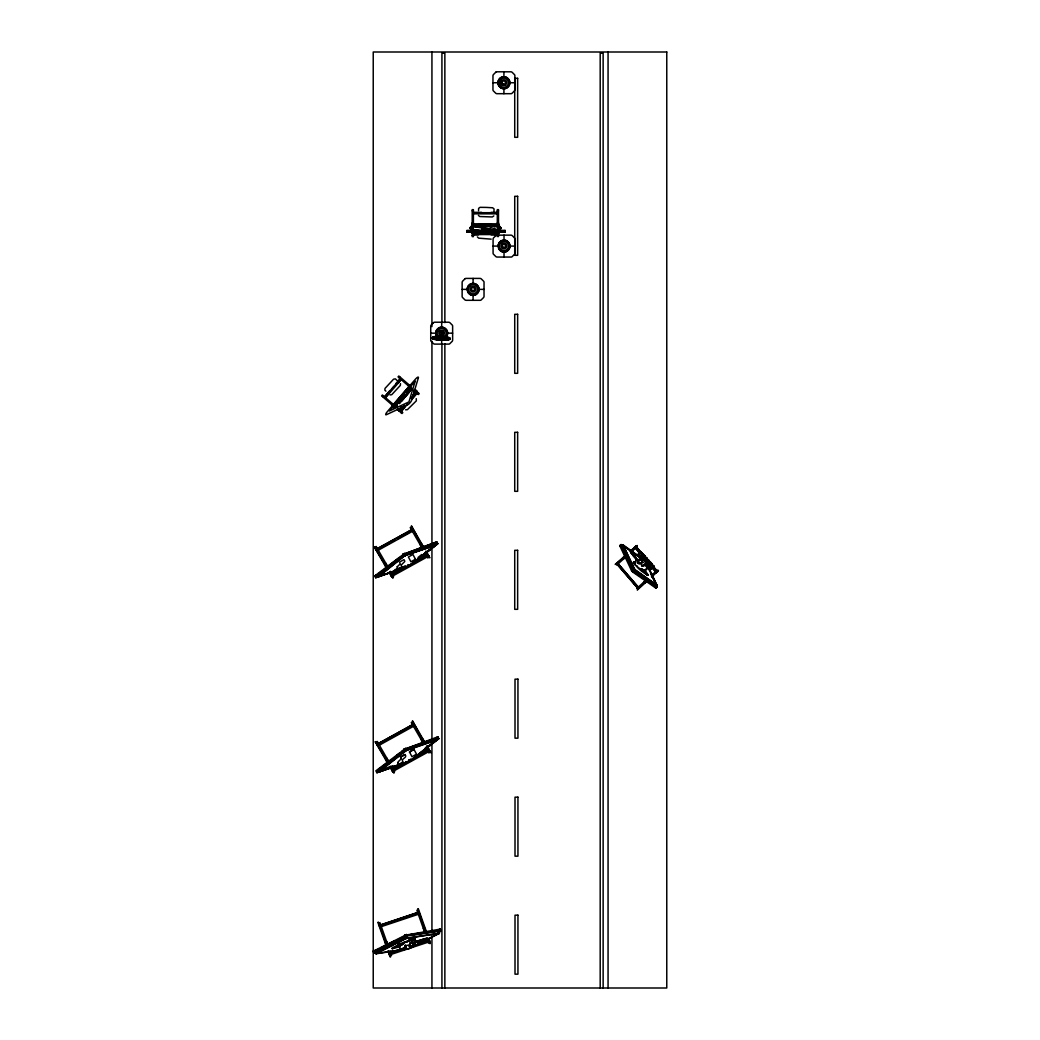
<?xml version="1.0" encoding="UTF-8"?>
<svg xmlns="http://www.w3.org/2000/svg" width="1040" height="1040" viewBox="0 0 1040 1040"><rect width="100%" height="100%" fill="white"/><g stroke="black" fill="none" stroke-linecap="round" stroke-linejoin="round"><path stroke-width="1.5" d="M487.448 228.969L475.215 226.733M490.425 227.461L490.373 228.722L478.14 226.239M494.754 228.241L494.676 230.022L485.953 229.97L481.637 228.93M478.556 210.691L478.634 208.351L480.064 207.337L486.369 207.415L492.596 207.766L494.039 208.871L493.974 211.211M642.733 557.102C644.657 559.403 644.345 558.597 642.746 557.219M435.136 337.61L444.015 338.962L435.136 337.467M444.015 338.962L444.067 338.221L446.589 338.767L446.511 339.807L438.867 338.897L442.286 339.04M441.389 339.599L446.511 339.807M444.067 338.221L446.589 338.767M640.783 568.919L644.488 571.454L641.199 568.581L644.332 570.31C651.248 570.375 642.642 561.756 644.735 565.448L644.033 564.343M646.893 568.347L647.452 567.151L644.449 563.992M397.67 762.632L398.346 761.657M397.696 762.892L398.567 764.491L403.065 761.904C399.854 758.524 408.239 758.082 405.002 754.533L400.504 757.12L401.31 758.628M467.129 289.666L467.259 288.106M498.069 246.389L498.199 244.842M400.504 383.643L400.296 385.463L391.768 394.654L390.026 394.94M375.869 953.719L375.7 951.223L376.168 953.797L408.304 948.844L376.857 953.355L406.042 938.548M408.785 948.714L439.309 933.413L438.49 929.721L440.44 929.409M637.585 561.743L637.364 563.108L638.001 561.392L639.067 563.823L638.001 561.392M638.17 554.632L638.729 555.737L638.677 554.177M404.547 947.284L405.496 944.983L404.768 947.947L406.367 947.583L404.547 947.284L404.768 947.947M641.589 554.918L640.861 555.061L641.953 556.257L641.16 556.569L643.058 556.569L641.069 555.932L641.589 554.918L644.228 558.272L643.058 557.401M647.998 563.784C650.754 567.827 651.222 565.513 649.025 563.771C647.166 564.824 654.095 567.749 648.713 563.381M636.844 566.527C639.431 570.817 654.823 580.073 639.756 568.672C638.846 567.71 630.084 561.6 634.933 563.03L636.428 559.052L634.66 556.296M634.933 563.03L636.428 559.052M656.474 587.184L633.282 570.635L622.18 546.286M620.022 545.389L620.724 546.832L623.363 545.103L645.463 560.898L657.033 585.338L634.855 569.842L623.493 545.61L645.203 561.002L656.487 584.779L634.946 569.621L633.412 570.791M655.746 586.378L654.901 586.924L656.24 587.86M414.765 944.996L413.14 944.567L414.544 944.333C415.779 946.075 407.186 947.713 409.942 945.542L410.124 944.814L405.717 945.646M401.297 758.719L398.593 761.397M635.349 562.679C631.774 559.845 635.258 566.241 637.247 566.176M396.864 405.6L393.939 407.732L393.38 407.251L395.954 405.379L397.436 402.571L396.929 405.652M393.939 407.732L396.513 405.86L397.995 403.052M377.858 575.874L377.923 576.849L409.877 565.461L437.801 543.764L436.748 541.892L402.779 554.489L436.748 541.892M436.358 738.972L436.67 740.246L411.58 760.136M397.436 402.571L396.37 405.171L397.423 406.081L396.864 406.718L395.824 405.821L393.38 407.251M404.638 561.678L401.323 564.928M644.735 565.448L642.044 566.085L640.328 562.926L642.863 562.081L640.094 558.584L640.198 559.962L640.094 558.584M394.004 386.438L392.353 388.219M653.679 566.592C653.003 564.005 652.34 568.178 653.9 566.189L641.212 552.006L637.936 555.035L642.811 560.3M439.478 933.27L407.745 937.911C403.936 939.601 406.809 932.451 407.745 937.911M397.28 566.696L400.231 563.901L399.438 562.159L403.975 559.624L404.742 561.067M435.24 544.089L435.604 545.285M379.808 771.095L409.968 760.929M410.605 760.773L436.865 739.739M406.367 947.583L402.584 949.104L402.363 948.428L406.159 946.92M501.449 81.185L502.463 80.158A2.743 2.743 0 0 1 505.245 80.158L506.272 81.185A2.86 2.86 0 0 1 506.272 84.019L505.245 85.046M498.901 243.126L501.059 240.942A5.811 5.811 0 0 1 506.935 240.942L509.093 243.126A6.058 6.058 0 0 1 509.093 249.106L506.935 251.29A5.811 5.811 0 0 1 501.059 251.29L498.901 249.106M467.961 286.403L470.119 284.219A5.811 5.811 0 0 1 475.995 284.219L478.153 286.403A6.058 6.058 0 0 1 478.153 292.37L475.995 294.567A5.811 5.811 0 0 1 470.119 294.567L467.961 292.37M439.218 331.604L440.232 330.577M445.809 337.415L446.745 336.18A6.058 6.058 0 0 0 446.745 330.2L444.6 328.016A5.811 5.811 0 0 0 438.711 328.016L436.553 330.2A6.058 6.058 0 0 0 436.553 336.18M397.046 566.891L397.501 569.53L401.999 566.943L401.128 565.266M622.947 545.012L634.712 569.686M414.115 939.263C416.663 937.378 407.537 939.237 408.395 941.317C402.987 942.747 397.293 946.205 392.288 948.727L392.782 947.492L395.473 946.764L399.022 944.073L408.291 940.849M413.361 945.23L415.103 942.5L415.324 943.176L412.048 943.436L427.713 939.146L416.494 941.915L413.283 940.381L415.012 939.51L415.038 938.548M382.499 396.617L383.266 395.72M398.931 377.65L399.711 376.753M389.87 390.533L384.748 396.448L385.84 397.397L401.232 379.639M396.032 383.422L400.127 378.69M384.969 396.656L400.361 378.885M385.619 397.202L389.714 392.47M397.917 382.993L400.998 379.444M391.547 404.456L392.314 403.559M407.979 385.476L408.759 384.579M392.431 405.223L393.211 404.326M408.863 386.243L409.643 385.346M392.613 405.379L409.071 386.386M403.936 394.407L393.653 406.289L381.628 395.863L382.408 394.966L394.407 405.366M405.99 392.041L410.111 387.296M402.597 396.903L400.036 399.867L401.453 401.102L404.066 398.099M399.893 400.855L403.013 397.254M407.238 392.379L411.788 388.31L408.408 393.393L406.679 391.898L411.229 387.829L407.849 392.912M400.595 400.348L403.156 397.384L402.454 396.773L399.334 400.374L401.063 401.882L404.222 398.229L403.507 397.618L400.907 400.621M407.94 391.859L411.073 388.908L410.514 390.65L408.824 392.626L407.381 391.378L410.657 388.492L408.265 392.145M404.768 396.162L407.173 393.38L407.888 394.004L404.924 397.41L403.195 395.915L403.754 395.278L405.327 396.643L407.719 393.861M400.504 401.401L403.663 397.748M404.365 396.929L407.329 393.523M398.32 410.332L401.414 406.77M413.751 392.522L415.805 390.156L416.845 391.053L412.737 395.798M413.907 392.665L415.961 390.286M399.217 411.099L403.325 406.354M412.581 395.668L416.689 390.923M399.36 411.229L403.481 406.484M404.716 405.457L400.608 410.189L401.648 411.099L404.729 407.537M410.865 398.346L416 392.431M401.492 410.956L407.654 403.858M411.749 399.113L416.884 393.198M411.905 399.256L417.04 393.328M401.115 412.75L401.895 411.853M417.547 393.77L418.327 392.873M409.37 946.634L408.941 945.75L409.721 944.879L409.942 945.542M409.669 761.046L379.405 771.706L378.326 770.783L379.314 771.888L409.097 761.501M379.743 771.147L406.705 750.269M414.544 944.333L414.57 945.204M377.962 576.654L403.091 556.543L402.597 555.672M379.067 771.394L404.144 751.504C403.325 750.633 406.081 748.241 406.627 750.139L436.631 739.843M625.313 555.451L615.212 564.486L622.765 558.402L623.415 559.117M631.02 550.342L637.195 545.493L630.188 551.759M617.565 563.082L639.015 588.016M616.72 565.084L624.468 558.168L624.026 556.608M631.475 551.902L637.312 546.676M637.936 555.035L641.16 551.941M637.793 554.853L638.144 554.099M640.315 552.162L641.108 551.889M638.69 554.489L638.443 555.373L643.318 559.858M640.367 552.669L641.667 552.695M641.953 556.257L641.472 556.92M643.149 555.204L643.656 555.672M642.72 555.88L642.928 554.918L643.656 556.959L644.761 555.971M641.42 556.27L642.434 556.491L642.265 555.607M643.045 557.583L645.45 556.452L642.538 553.956A2.691 0.715 48.2 0 0 642.356 554.125L642.837 555.321M647.153 558.35L644.657 559.273L646.438 560.911L645.086 559.065L646.542 557.674L647.166 558.402M646.49 559.299L646.828 558.519M646.893 560.378L646.88 560.326A7.579 2.002 48.2 0 0 646.763 560.027L646.945 558.818M645.684 561.639L647.946 560.495L647.53 559.377M647.075 559.845L647.53 561.054L648.661 560.04L649.207 560.651L647.803 561.899L647.387 560.001M646.542 562.159L648.453 562.601L650.754 565.188L652.145 563.94L650.091 561.626L649.48 562.185L651.677 564.356M647.27 561.288L646.035 561.613M649.402 562.432L647.738 562.666M647.517 563.264L648.752 562.939M649.298 562.77L649.909 562.224L651.209 563.68M650.351 564.447L651.456 563.446M645.879 563.732L650.572 569.166C652.925 567.918 648.427 568.022 651.001 568.984M652.704 566.059L653.315 565.721L652.899 566.293M654.043 566.371L650.624 569.218L653.9 566.189M650.845 569.413L651.56 569.062M654.121 566.488L653.692 567.151L640.445 552.227M636.805 588.406L646.815 579.462M651.482 575.289L657.319 570.076M651.469 576.589L658.476 570.323L651.807 576.953M617.838 562.835L616.681 563.836L638.144 588.77L639.301 587.769M647.257 581.022L637.247 589.979L644.137 583.141L643.5 582.426M639.613 553.397L634.712 547.04L639.938 553.111M634.387 547.326L635.778 546.13L657.722 571.61L656.331 572.806L651.105 566.735M657.605 571.701L635.661 546.234M408.395 941.317L415.259 939.211M631.579 570.752L632.658 569.829L633.451 571.233L621.101 544.973L620.568 545.428L632.918 571.701L631.579 570.752L619.723 545.675L621.101 544.466L621.257 546.364M623.896 557.518C628.16 554.697 621.712 558.688 625.066 556.972M637.078 574.093L631.891 570.492L632.593 571.935L655.915 588.107L657.306 586.95L656.292 587.314L632.97 571.142L633.503 570.687L656.981 587.184L633.503 570.687M632.593 571.935L633.659 571.012M645.528 581.932L646.308 580.684L645.112 582.27L644.475 581.555M621.621 546.403L623.246 545.051M621.725 546.65L623.363 545.103M622.141 546.78L623.571 545.623M636.012 559.403L631.007 552.864L631.345 551.421L638.885 561.821L637.585 559.611L640.614 559.611M631.007 552.864L631.345 551.421M631.761 554.125L631.423 552.513M632.749 555.256L633.932 556.27M634.244 556.647L635.154 556.01M637.676 561.041L635.453 556.582M633.191 562.419L634.075 561.782M639.678 558.935L640.354 558.623M642.044 560.664L639.938 558.974M640.328 562.926L642.668 562.38M632.645 569.699L633.945 568.594M632.723 569.829L634.01 568.737M632.905 570.141L634.101 568.893M633.022 570.31L634.426 568.932M633.139 570.466L634.556 569.153M642.265 562.731L642.863 562.081M633.282 570.635L634.673 569.322M633.555 570.934L634.855 569.842M633.698 571.077L634.998 569.985M633.828 571.207L635.128 570.102M633.971 571.324L635.401 570.323M642.044 566.085L645.138 565.097M640.887 569.244L641.719 569.413M642.317 569.998L641.303 569.751M643.916 570.648L647.309 567.996M647.114 575.146L648.284 575.029L647.114 575.146L645.58 573.495M655.161 586.313L656.591 585.286M655.395 586.456L657.046 585.195M655.577 586.508L657.046 585.273M625.313 556.192L625.183 556.868M624.65 557.323L625.599 556.517M645.359 581.477L646.308 580.684M646.594 581.009L645.047 582.192L645.97 582.179M378.066 576.563L404.027 556.114L403.572 555.022L405.067 555.75M403.572 555.022L403.832 556.439L378.989 576.42M434.798 545.636L405.002 555.62L404.261 554.658M409.929 761.15L435.682 740.259M386.386 568.516L377.65 575.445L378.352 576.745M393.874 562.588L400.101 557.648M418.028 557.492L421.759 554.515M408.993 564.811L409.474 565.682L434.681 545.415M409.838 565.409L435.396 545.272M410.514 565.175L435.461 545.402L435.006 543.881M383.708 766.454L398.671 754.585M379.275 771.407L404.898 750.997M502.58 243.503L501.566 244.543A2.86 2.86 0 0 0 501.566 247.364L502.58 248.404M402.441 556.296L404.963 554.333L375.687 577.473L374.803 575.874L404.521 553.527M379.197 573.235L381.732 571.259M384.267 569.296L399.464 557.466M388.336 566.67L399.737 557.804M375.687 577.473L403.975 555.646M401.791 751.439L405.587 748.488L375.869 770.835L376.87 772.72L409.695 761.254M377.728 770.159L389.129 761.293M396.721 755.391L399.256 753.415M378.001 770.497L389.402 761.631M402.064 751.777L406.029 749.294L403.494 751.257M404.599 749.801L405.041 750.607L377.182 772.278M432.51 544.804L436.917 542.165M410.722 564.629L437.801 543.764M425.308 747.942L427.843 745.966M410.072 759.772L410.514 760.578L438.854 738.725L437.801 736.853L403.832 749.45L434.72 738.608M403.156 556.673L402.935 555.425L404.456 554.333L404.898 555.139L437.619 543.491L436.813 542.984L432.406 544.531M376.116 577.317L375.674 576.511L377.117 576.004L376.532 574.925L374.92 576.16L375.804 577.759L376.974 575.718M404.898 555.139L404.391 553.254M436.813 542.984L435.565 543.933L435.123 543.14M377.832 576.966L408.226 566.475L408.044 565.084M405.964 750.1L438.685 738.452L404.274 750.256L408.694 748.709M376.87 772.72L409.578 761.085L408.733 760.435M436.189 738.101L437.801 736.853M404.001 750.386L404.144 751.504M411.515 760.006L410.514 760.578M413.075 939.718L416.286 941.252L426.283 938.34L427.492 938.275L427.713 939.146M403.312 556.556L405.041 555.555M403.91 556.374L404.872 555.828M410.28 565.162L408.148 566.345M410.358 759.369L411.346 760.123M411.723 942.357L409.929 943.618L413.049 942.786L411.515 941.694L413.049 942.786M401.258 944.775L398.515 946.673L403.455 944.112L401.258 944.775L401.037 944.099L402.831 943.462L403.052 944.125M493.818 215.93L492.297 216.957L479.765 216.528L478.4 215.397M403.754 556.309L403.351 555.152M404.859 749.853L405.262 751.14L404.196 750.256M398.294 946.01L403.234 943.449M630.708 551.902L635.05 556.933M375.089 547.118L376.155 546.507L387.686 566.488M411.294 526.994L410.241 527.592L421.863 547.729M374.998 548.21L376.597 547.287M410.683 528.372L412.295 527.449M385.775 563.173L384.709 563.784L374.101 546.663L386.087 567.411M384.527 564.72L386.126 563.797M419.861 544.258L420.914 543.647L411.398 525.889L423.462 546.806M384.618 564.876L386.217 563.94M386.451 565.721L386.412 566.787L385.528 565.188L386.581 564.577M420.303 545.038L421.915 544.115M420.758 545.818L422.825 545.688M385.437 566.293L385.528 565.188M392.535 577.317L393.588 576.706L390.468 571.324M427.31 557.167L428.909 556.231M428.818 557.336L427.765 557.947L424.645 552.565M376.155 742.079L377.208 741.468L389.207 762.242M412.36 721.942L411.294 722.553L423.384 743.483M376.051 743.171L377.663 742.248M411.749 723.333L413.348 722.41M386.828 758.134L385.775 758.732L375.154 741.611L387.14 762.372M385.593 759.681L387.192 758.758M420.914 739.219L421.98 738.608L412.451 720.85L424.528 741.767M385.671 759.837L387.283 758.901M387.647 759.538L386.594 760.149L387.673 762.138M421.369 739.999L422.968 739.063M386.503 761.254L386.711 760.084L387.348 761.28M421.824 740.779L423.878 740.649M392.587 771.81L394.199 770.887M393.601 772.278L394.654 771.667L391.859 766.844M429.884 752.297L428.831 752.908L425.711 747.526M415.454 559.195L410.943 561.795L408.382 557.011L412.919 554.476L415.428 559.143M409.474 752.024L413.959 749.385L409.474 752.024L412.009 756.743L416.52 754.156L413.959 749.385M410.358 760.565L409.201 760.019L410.306 760.76M376.467 550.004L376.025 549.224L412.581 529.217L376.168 549.497M391.885 541.476L394.693 539.929M397.501 538.369L412.919 529.841M380.809 547.95L389.22 543.296M392.028 541.749L394.823 540.202M397.631 538.655L411.658 530.894M376.597 550.277L376.974 550.94L413.439 530.777L412.49 529.061M391.833 574.015L404.261 567.151M412.542 562.575L427.908 554.502M400.296 569.751L390.442 574.782L391.508 576.68L428.779 556.088L427.726 554.19M418.236 559.832L426.53 555.256M398.554 733.33L377.52 744.965L377.091 744.185L413.556 724.022L414.505 725.738L379.444 745.121M413.634 724.178L377.182 744.341L413.985 724.802M379.067 744.471L383.266 742.144M391.69 737.49L398.697 733.616M401.505 732.056L404.3 730.509M414.986 756.769L428.792 749.151L429.845 751.049L392.574 771.641L391.508 769.743L403.936 762.879M401.362 764.712L391.508 769.743M419.302 754.793L428.792 749.151M421.772 546.286L422.89 547.196L421.811 545.22L422.344 546.468M422.877 740.181L423.956 742.157L422.825 741.234M438.347 931.476L440.193 930.189L441.012 931.138L440.323 929.11L404.625 935.311L407.706 934.83M373.971 952.016L373.867 953.264L373.23 951.223L406.523 934.674M378.04 949.429L373.23 951.223M380.887 947.96L393.705 941.317M385.359 946.114L392.483 942.435M398.19 939.471L403.884 936.52M405.6 936.65L373.815 952.965L406.822 935.545M437.723 932.685L440.57 931.216M438.165 932.62L441.012 931.138M373.295 951.535L375.115 950.612L376.168 953.797M404.911 936.169L440.479 931.06M406.601 936.325L406.445 934.375M438.503 930.033L440.323 929.11M404.508 555.646L405.249 555.451M404.807 555.659L403.793 554.892M405.574 750.607L406.627 750.139M377.13 950.495L384.293 946.868M395.746 941.057L404.729 936.52L405.405 938.613L376.376 953.316M410.085 760.877L408.928 760.344M378.157 575.367L378.677 576.433L408.694 566.059L408.577 564.85M408.694 566.059L408.239 565.019M405.405 938.613L406.159 938.509M435.838 544.869L405.379 555.243L404.898 554.372M404.911 555.659L404.482 554.554M409.279 761.436L408.551 760.5M374.803 575.874L376.675 575.198M436.111 737.789L437.97 737.126M405.041 750.607L403.728 749.151M438.854 738.725L437.879 737.945M378.17 770.965L376.74 771.472L377.234 772.434M405.431 936.247L406.276 938.457M386.321 940.732L385.177 941.148L378.456 922.168M384.826 942.032L386.568 941.421M423.293 928.356L424.437 927.953L417.716 908.973M384.878 942.201L386.62 941.577M385.97 943.059L386.867 942.279M423.592 929.201L425.334 928.577M385.424 943.748L386.542 943.371L386.945 944.658L385.723 942.682L386.542 943.371M423.891 930.059L425.035 929.656L426.075 932.581M417.703 549.692L423.579 547.625M403.221 555.295L407.628 553.748M375.739 576.68L378.677 575.64M375.804 577.759L408.512 566.124L408.07 565.331M406.991 748.787L417.287 745.173M426.114 742.066L434.941 738.972M433.225 544.492L405.08 554.307L405.561 555.178M394.719 569.738L405.093 566.124M398.593 568.633L406.003 566.059M407.628 748.748L435.76 738.933L436.241 739.804M435.903 740.337L405.535 750.815L405.093 749.736M382.46 769.353L392.821 765.739M379.574 926.094L379.288 925.249L418.821 912.067L419.432 913.926M379.379 925.548L418.873 912.236M388.7 923.052L419.094 912.912M382.694 925.379L417.664 913.718M379.665 926.393L379.912 927.108L417.911 914.433M429.338 939.887L429.91 941.616L389.467 954.954L388.817 953.004L400.79 949.013M418.743 943.033L427.726 940.043M391.924 952.341L388.817 953.004M404.066 948.883L389.103 953.862L404.144 949.104M414.544 945.399L429.585 940.641L411.632 946.621M424.918 929.695L425.737 931.801L424.801 930.696M435.422 544.921L405.457 555.373L404.69 554.45M379.405 771.706L378.573 770.51M406.406 938.418L438.555 933.465M408.538 948.779L438.399 933.647L437.879 931.372M409.708 942.955L412.828 942.11M392.08 948.064L396.539 946.868M414.362 942.084L427.492 938.275M392.288 948.727L399.724 946.738L400.374 949.195L402.584 949.104M641.16 556.569L640.549 555.347L641.901 555.269M378.898 771.927L378.469 770.614M475.215 226.98L478.14 226.486M438.776 930.592L440.284 930.345M410.787 934.349L413.868 933.868M416.949 933.387L420.03 932.906M423.111 932.425L426.192 931.957M430.807 931.229L433.888 930.748M410.93 934.739L414.011 934.258M411.736 935.103L436.67 931.281M487.435 212.836L485.004 212.758M405.6 409.812L407.42 409.643L416.338 400.842L416.247 398.632M438.672 931.008L439.179 933.491M484.12 232.791L486.538 232.973M647.27 561.912L645.866 561.626M648.453 562.601L646.854 561.886M377.923 576.849L377.234 575.887M492.96 82.745L497.991 82.745M509.847 82.745L514.865 82.745M472.212 210.808L473.395 210.808M497.315 210.808L498.498 210.808M481.637 212.394L473.811 212.394L473.811 213.85L497.315 213.85M491.036 212.394L497.315 212.394M473.811 212.693L497.315 212.693M472.212 222.768L473.395 222.768M497.315 222.768L498.498 222.768M472.212 223.938L473.395 223.938M497.315 223.938L498.498 223.938M472.212 224.185L498.914 224.185L498.914 225.563M472.212 224.38L498.914 224.393M472.212 225.368L475.345 225.368M494.195 225.368L498.914 225.368M466.856 230.672L505.141 230.672M472.212 231.751L498.914 231.751L498.914 233.129L472.212 233.129M466.856 232.024L505.141 232.024M472.212 232.921L498.914 232.921M480.077 233.389L473.811 233.389L473.811 234.754L478.504 234.754M489.476 233.389L497.315 233.389M473.811 234.559L497.315 234.559M491.036 234.754L497.315 234.754M472.212 235.443L473.395 235.443M497.315 235.443L498.498 235.443M493.077 246.09L498.095 246.09M509.951 246.09L514.969 246.09M462.137 289.367L467.155 289.367M479.011 289.367L484.029 289.367M430.729 333.164L435.747 333.164M447.603 333.164L452.634 333.164M481.637 229.177L487.448 229.216M438.867 339.04L442.273 339.183M491.179 239.148L478.686 238.16L477.36 236.899M640.198 559.962L637.585 559.611M490.425 227.708L494.741 228.488M400.374 949.195L400.153 948.532L401.18 949.468M651.482 569.049L646.867 564.005M637.78 562.757L639.483 563.485M626.288 548.067L632.775 552.578M635.362 554.372L643.149 559.78M630.331 551.096L632.931 552.903M639.418 557.401L643.305 560.105M642.265 577.681L646.152 580.372M652.626 584.87L655.915 588.107M620.568 545.428L621.595 546.156M619.723 545.675L621.062 546.611M633.854 570.895L633.165 570.102M502.463 85.046L501.449 84.019M474.422 286.78L475.436 287.807A2.86 2.86 0 0 1 475.436 290.628L474.422 291.668A2.743 2.743 0 0 1 471.64 291.668L470.626 290.628A2.86 2.86 0 0 1 470.626 287.807L471.64 286.78A2.86 2.86 0 0 1 474.396 286.754M443.014 330.577L444.028 331.604A2.86 2.86 0 0 1 444.028 334.438L443.014 335.465A2.743 2.743 0 0 1 440.232 335.465L439.218 334.438A2.743 2.743 0 0 1 439.231 331.747M410.098 385.203L410.982 385.97M409.968 385.632L398.84 375.999L398.06 376.896L409.188 386.542M414.427 389.493L419.211 393.64L418.431 394.537L413.647 390.39M402.792 397.384L403.507 398.008M397.995 408.473L402.779 412.62L401.999 413.517L397.215 409.37M385.905 391.144L384.852 390.156L385.021 388.414L393.536 379.21L395.33 378.846L397.046 380.432M643.604 555.62L644.982 556.868M646.074 558.09L646.997 559.65M642.746 555.191L644.527 557.271M648.284 561.483L647.634 560.677M649.246 562.562L651.222 564.759M645.359 562.133L650.468 567.853M643.708 560.469L638.196 554.229M622.973 557.544L623.948 558.636M643.955 582.023L645.008 583.037M643.981 555.763L642.226 554.372A2.678 0.702 48.2 0 0 641.953 554.424L642.2 555.503M632.177 553.774L633.165 554.905M640.354 552.747L635.128 546.689L640.146 552.942M652.899 567.307L656.864 572.351L652.678 567.502M653.523 568.88L655.616 571.298M618.592 564.278L638.001 586.833M617.227 563.368L638.469 588.484L617.019 563.55M616.746 563.771L638.209 588.705M438.464 336.336L437.749 335.4A4.615 4.615 0 0 1 437.749 330.837L439.4 329.173A4.433 4.433 0 0 1 443.885 329.173L445.523 330.837A4.615 4.615 0 0 1 445.523 335.4L443.885 337.064A4.433 4.433 0 0 1 442.806 337.519M644.748 570.063L648.284 575.029M644.332 570.31L647.868 575.367M425.932 551.07L429.819 557.817L425.698 551.954M389.415 571.922L392.99 578.11L389.194 572.806M426.868 745.81L430.885 752.778L426.764 746.915M414.115 725.075L414.505 725.738M390.156 766.324L394.056 773.071L389.61 766.649M377.663 745.238L378.04 745.901L377.091 744.185M405.002 754.533L400.504 757.12M403.754 555.113L404.248 555.984M408.356 564.967L409.019 565.942M402.766 555.555L403.247 556.426M378.326 575.211L378.911 576.29M377.52 575.549L378.183 576.797M436.072 738.842L436.709 740.012M435.929 738.881L436.592 740.116M435.37 739.544L435.786 740.467M405.964 749.333L406.445 750.204M405.756 749.411L406.237 750.282M405.548 749.515L406.029 750.386M405.327 749.619L405.808 750.49M410.683 759.382L411.164 760.253M410.189 759.486L410.761 760.513L409.981 759.629M404.638 749.983L405.197 751.01M404.417 750.113L404.989 751.14M409.526 759.876L410.124 760.682L409.305 759.98M403.819 750.503L404.313 751.387M437.372 543.92L435.045 542.828M402.662 554.203L403.546 555.802M376.025 549.224L376.974 550.94M405.457 748.215L406.341 749.814M387.517 760.682L388.154 761.865M640.744 562.575L642.46 565.734M422.89 547.196L422.409 547.469M423.956 742.157L423.475 742.43M655.759 586.209L656.292 587.314M632.424 570.037L632.97 571.142M645.463 561.873L648.089 567.45M651.378 574.405L657.306 586.95M645.151 561.652L649.103 570.011M650.416 572.793L657.007 586.729M647.114 559.299L647.218 559.585A7.579 2.002 48.2 0 1 647.335 559.884M418.314 908.752L426.374 931.515M428.974 938.847L430.014 943.709L428.155 938.457M416.871 910.221L424.931 932.997M427.011 938.86L428.571 943.254M379.899 922.597L387.907 945.204M389.987 951.08L391.547 955.474M385.723 942.682L386.256 943.917M388.622 950.872L390.702 956.735M377.858 922.376L386.386 946.439M387.933 950.833L390.104 956.956M404.573 934.999L405.145 936.728M379.288 925.249L379.912 927.108M438.555 931.008L439.309 933.413M438.23 931.034L439.023 933.569M426.283 938.34L426.491 939.003M424.476 938.73L424.697 939.393M422.682 939.341L422.89 940.004M421.278 939.809L421.499 940.485M420.888 940.108L421.096 940.784M420.29 940.303L420.511 941.421M419.497 940.901L419.718 941.577M419.081 940.654L419.302 941.317M416.884 941.408L417.105 942.084M416.286 941.252L416.494 941.915M414.791 938.405L414.999 939.068M414.804 938.847L415.012 939.51M414.089 938.431L414.297 939.107M414.037 940.342L414.258 941.005M413.036 938.639L413.244 939.302M411.775 938.977L411.996 939.64M412.555 945.1L412.776 945.776M410.501 939.419L410.709 940.082M409.37 939.874L409.591 940.55M411.151 945.542L411.372 946.218M408.564 940.316L408.785 940.979M406.861 935.857L407.55 937.95M406.653 935.896L407.329 937.989M406.419 935.948L407.108 938.054M406.185 936.013L406.861 938.106M405.925 936.091L406.614 938.184M405.678 936.169L406.354 938.262M407.004 941.265L407.225 941.928M404.95 936.429L405.626 938.522M404.521 936.611L405.21 938.704M404.339 936.702L405.028 938.795M405.964 947.193L406.172 947.856M404.014 942.253L404.222 942.916M404.911 945.555L405.119 946.218M405.353 947.102L405.574 947.765M404.963 947.583L405.184 948.246M402.038 943.722L402.246 944.385M400.621 943.501L400.829 944.164M399.022 944.073L399.243 944.736M400.556 948.727L400.777 949.39M399.503 945.685L399.711 946.348M397.826 944.736L398.047 945.399M395.85 946.205L396.071 946.868M395.46 946.53L395.681 947.44M392.782 947.492L393.003 948.155M375.544 951.301L376.324 953.784M425.737 931.801L425.217 931.97M386.945 944.658L386.425 944.827M608.062 52L608.062 988M603.135 988L603.135 53.222L600.197 53.222L600.197 988M503.919 71.799L503.919 76.817M503.919 88.673L503.919 93.691M504.023 235.144L504.023 240.162M504.023 252.018L504.023 257.049M498.498 225.94L498.498 209.651L497.315 209.651L497.315 225.94M498.498 228.696L498.498 236.613M497.484 230.451L497.484 232.232M497.315 228.696L497.315 236.613M489.827 230.451L489.827 232.232M482.17 230.451L482.17 232.232M474.513 230.451L474.513 232.232M473.395 225.94L473.395 209.651L472.212 209.651L472.212 225.94M473.395 228.696L473.395 236.613L472.212 236.613L472.212 228.696M473.083 278.408L473.083 283.439M473.083 295.295L473.083 300.313M444.86 322.621L444.86 53.222L441.922 53.222L441.922 322.621M444.86 343.72L444.86 988M441.922 330.733L441.922 335.608M441.922 343.72L441.922 988M441.675 322.218L441.675 327.236M441.675 339.092L441.675 344.11M431.938 52L431.938 326.625M431.938 341.25L431.938 544.375M431.938 547.625L431.938 739.375M431.938 742.625L431.938 931.125M431.938 936L431.938 988M505.232 85.072A2.86 2.86 0 0 1 502.32 85.072M501.28 84.019A2.86 2.86 0 0 1 501.28 81.185M502.658 83.655A1.612 1.612 0 0 1 502.671 81.393A1.612 1.612 0 0 1 504.933 81.393A1.612 1.612 0 0 1 504.946 83.655A1.547 1.547 0 0 1 502.736 83.668M502.437 248.417A2.86 2.86 0 0 0 505.336 248.417L506.376 247.364A2.86 2.86 0 0 0 506.376 244.543L505.362 243.503A2.86 2.86 0 0 0 502.437 243.49M446.095 337.168A5.954 5.954 0 0 0 447.512 334.412L447.629 332.865A5.954 5.954 0 0 0 442.936 327.34L441.389 327.21A5.954 5.954 0 0 0 435.851 331.916L435.734 333.463A5.954 5.954 0 0 0 436.67 336.401M440.232 330.733A2.743 2.743 0 0 1 443.014 330.733M440.505 331.916A1.547 1.547 0 0 0 440.531 334.1A1.547 1.547 0 0 0 442.715 334.087A1.612 1.612 0 0 0 442.715 331.838A1.547 1.547 0 0 0 440.505 331.825M470.587 228.709A15.405 2.704 0.2 0 1 489.606 225.511A15.405 2.704 0.2 0 1 496.288 230.074M493.077 230.477A15.405 2.704 0.2 0 1 477.685 230.399M474.513 229.944A15.405 2.704 0.2 0 1 472.095 229.372M470.587 228.475A15.405 2.704 0.2 0 1 485.628 225.16A15.405 2.704 0.2 0 1 500.344 228.631M498.771 229.281A15.405 2.704 0.2 0 1 496.288 229.827M491.881 230.334A15.405 2.704 0.2 0 1 481.377 230.438M471.25 227.097A14.781 2.587 0.2 0 1 489.45 225.368A14.781 2.587 0.2 0 1 499.746 228.605M498.238 229.229A14.781 2.587 0.2 0 1 495.859 229.749M489.203 230.386A14.781 2.587 0.2 0 1 482.794 230.386M470.717 226.928A14.781 2.587 0.2 0 1 487.552 224.445A14.781 2.587 0.2 0 1 499.746 227.76M434.655 339.196A9.061 1.586 2.3 0 1 438.191 336.726A9.061 1.586 2.3 0 1 450.164 338.858A9.061 1.586 2.3 0 1 436.514 339.664A9.061 1.586 2.3 0 1 436.748 336.921A9.061 1.586 2.3 0 1 450.203 338.871A9.061 1.586 2.3 0 1 436.514 339.521M434.915 339.157A8.697 1.521 2.3 0 1 434.59 337.077A8.697 1.521 2.3 0 1 446.251 337.311A8.697 1.521 2.3 0 1 448.617 339.417M447.213 339.677A8.697 1.521 2.3 0 1 438.776 339.716M432.757 337.883A8.697 1.521 2.3 0 1 442.442 336.388A8.697 1.521 2.3 0 1 448.643 338.923M644.319 559.364L646.217 561.145L644.358 559.312M479.037 289.068L478.907 290.615A5.954 5.954 0 0 1 473.382 295.321L471.835 295.191A5.954 5.954 0 0 1 472.784 283.413L474.344 283.543A5.954 5.954 0 0 1 479.037 289.068M498.082 81.497L497.965 83.044A5.954 5.954 0 0 0 502.658 88.569L504.205 88.699A5.954 5.954 0 0 0 509.743 83.993L509.86 82.446A5.954 5.954 0 0 0 505.167 76.921L503.62 76.791A5.954 5.954 0 0 0 498.082 81.497M509.977 245.804L509.847 247.351A5.954 5.954 0 0 1 504.322 252.044L502.775 251.927A5.954 5.954 0 0 1 503.724 240.149L505.284 240.266A5.954 5.954 0 0 1 509.977 245.804M415.142 381.264L408.928 401.921L389.376 411.021L415.142 381.264M418.379 377.767L411.554 400.413A3.302 0.858 -49.1 0 1 407.81 404.729L386.36 414.713A3.302 0.858 -49.1 0 1 387.27 411.723L415.532 379.08A3.302 0.858 -49.1 0 1 418.379 377.767M644.67 559.65L646.243 560.43L644.67 559.65M499.72 78.546L498.797 79.781A6.058 6.058 0 0 0 498.797 85.761L500.942 87.945A5.811 5.811 0 0 0 506.831 87.945L508.976 85.761A6.058 6.058 0 0 0 508.976 79.781L506.831 77.597A5.811 5.811 0 0 0 500.942 77.597L499.72 78.546M500.695 79.469L499.993 80.418A4.615 4.615 0 0 0 499.993 84.968L501.631 86.645A4.433 4.433 0 0 0 506.116 86.645L507.754 84.968A4.615 4.615 0 0 0 507.754 80.418L506.116 78.741A4.433 4.433 0 0 0 501.631 78.741L500.695 79.469M500.812 242.827L500.097 243.763A4.615 4.615 0 0 0 500.097 248.326L501.735 249.99A4.433 4.433 0 0 0 506.233 249.99L507.871 248.326A4.615 4.615 0 0 0 507.871 243.763L506.233 242.099A4.433 4.433 0 0 0 501.735 242.099L500.812 242.827M469.872 286.091L469.157 287.04A4.615 4.615 0 0 0 469.157 291.59L470.808 293.254A4.433 4.433 0 0 0 475.293 293.267L476.931 291.59A4.615 4.615 0 0 0 476.931 287.04L475.293 285.363A4.433 4.433 0 0 0 470.808 285.363L469.872 286.091M398.385 401.466L397.839 402.103L399.568 403.611L400.114 402.961L398.385 401.466M495.729 72.267L493.467 74.529A2.353 2.353 0 0 0 492.96 75.725L492.96 89.804A1.599 1.599 0 0 0 493.428 90.935L495.69 93.197A2.353 2.353 0 0 0 496.899 93.691L510.978 93.691A1.599 1.599 0 0 0 512.096 93.223L514.371 90.961A2.353 2.353 0 0 0 514.865 89.765L514.865 75.686A1.599 1.599 0 0 0 514.397 74.555L512.135 72.293A2.353 2.353 0 0 0 510.926 71.799L496.847 71.799A1.599 1.599 0 0 0 495.729 72.267M495.833 235.612L493.571 237.874A2.353 2.353 0 0 0 493.077 239.083L493.077 253.162A1.599 1.599 0 0 0 493.545 254.28L495.807 256.542A2.353 2.353 0 0 0 497.003 257.049L511.082 257.049A1.599 1.599 0 0 0 512.213 256.581L514.475 254.319A2.353 2.353 0 0 0 514.969 253.11L514.969 239.031A1.599 1.599 0 0 0 514.501 237.913L512.239 235.638A2.353 2.353 0 0 0 511.043 235.144L496.964 235.144A1.599 1.599 0 0 0 495.833 235.612M464.893 278.876L462.631 281.151A2.353 2.353 0 0 0 462.137 282.347L462.137 296.426A1.599 1.599 0 0 0 462.605 297.557L464.867 299.819A2.353 2.353 0 0 0 466.063 300.313L480.142 300.313A1.599 1.599 0 0 0 481.273 299.845L483.535 297.583A2.353 2.353 0 0 0 484.029 296.387L484.029 282.308A1.599 1.599 0 0 0 483.574 281.177L481.299 278.915A2.353 2.353 0 0 0 480.103 278.408L466.024 278.408A1.599 1.599 0 0 0 464.893 278.876M433.498 322.686L431.223 324.948A2.353 2.353 0 0 0 430.729 326.144L430.729 340.223A1.599 1.599 0 0 0 431.197 341.354L433.459 343.616A2.353 2.353 0 0 0 434.668 344.11L448.747 344.11A1.599 1.599 0 0 0 449.865 343.642L452.127 341.38A2.353 2.353 0 0 0 452.634 340.184L452.634 326.105A1.599 1.599 0 0 0 452.166 324.974L449.904 322.712A2.353 2.353 0 0 0 448.695 322.218L434.616 322.218A1.599 1.599 0 0 0 433.498 322.686M428.168 554.983L390.884 575.575L428.168 554.983M429.234 749.944L391.95 770.536L429.234 749.944M666.77 52L373.23 52L373.23 988L666.77 988L666.77 52M517.647 78.312L514.722 78.312L514.722 137.306L517.647 137.306L517.647 78.312M517.647 196.313L514.722 196.313L514.722 255.307L517.647 255.307L517.647 196.313M505.141 230.451L466.856 230.451L466.856 232.232L505.141 232.232L505.141 230.451M517.647 314.314L514.722 314.314L514.722 373.321L517.647 373.321L517.647 314.314M517.647 432.315L514.722 432.315L514.722 491.322L517.647 491.322L517.647 432.315M517.647 550.316L514.722 550.316L514.722 609.323L517.647 609.323L517.647 550.316M517.946 679.159L515.008 679.159L515.008 738.166L517.946 738.166L517.946 679.159M517.946 797.173L515.008 797.173L515.008 856.167L517.946 856.167L517.946 797.173M517.946 915.174L515.008 915.174L515.008 974.168L517.946 974.168L517.946 915.174M471.848 290.29A1.612 1.612 0 0 0 474.526 289.562A1.612 1.612 0 0 0 472.563 287.599A1.612 1.612 0 0 0 471.848 290.29M502.788 247.026A1.612 1.612 0 0 0 505.466 246.298A1.612 1.612 0 0 0 503.503 244.335A1.612 1.612 0 0 0 502.788 247.026M477.997 230.542A14.781 2.587 0.2 0 0 500.279 228.423A14.781 2.587 0.2 0 0 478.218 226.057A14.781 2.587 0.2 0 0 477.997 230.542M477.672 230.633A15.405 2.704 0.2 0 0 500.89 228.436A15.405 2.704 0.2 0 0 477.906 225.966A15.405 2.704 0.2 0 0 477.672 230.633M436.683 339.768A8.697 1.521 2.3 0 0 449.839 339.001A8.697 1.521 2.3 0 0 436.917 337.129A8.697 1.521 2.3 0 0 436.683 339.768"/></g></svg>
